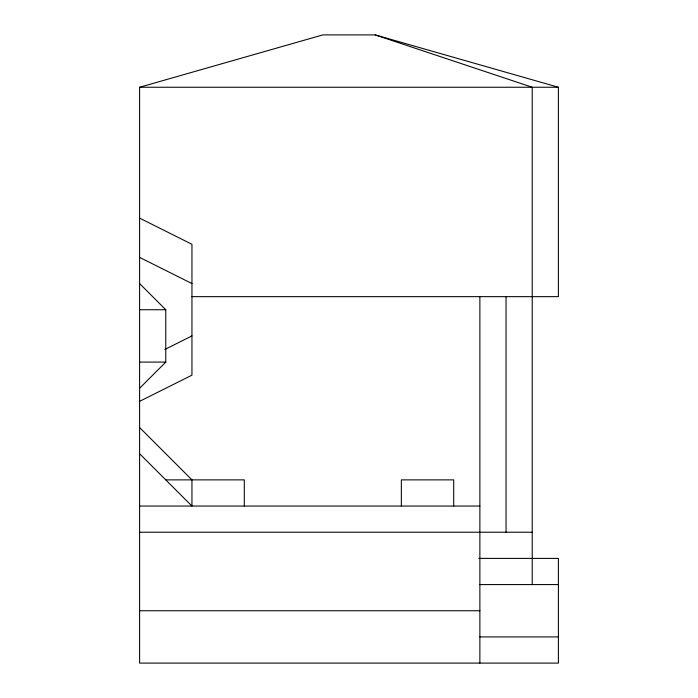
<?xml version="1.0" encoding="UTF-8"?>
<svg xmlns="http://www.w3.org/2000/svg" width="698" height="698" viewBox="0 0 698 698"><rect width="100%" height="100%" fill="white"/><g stroke="black" fill="none" stroke-linecap="round" stroke-linejoin="round"><path stroke-width="1.05" d="M139.6 388.263L165.775 362.088L165.775 309.738L139.6 283.562M164.807 349.489L191.95 335.913M139.6 401.35L191.95 375.175L191.95 244.3L139.6 218.125M478.784 558.4L558.4 558.4L558.4 663.1L139.6 663.1L139.6 87.25L322.825 34.9L375.175 34.9L558.4 87.25L558.4 296.65L191.95 296.65M139.6 87.25L558.4 87.25M139.6 309.738L165.775 309.738M139.6 362.088L165.775 362.088M165.775 479.875L244.3 479.875L244.3 506.05M139.6 506.05L479.875 506.05M139.6 532.225L532.225 532.225M479.875 584.575L558.4 584.575M139.6 610.75L479.875 610.75M479.875 636.925L558.4 636.925M375.175 34.9L532.225 87.25L532.225 584.575M139.6 257.387L191.95 283.562M139.6 427.525L191.95 479.875L191.95 506.05L139.6 453.7M506.05 296.65L506.05 532.225M479.875 296.65L479.875 663.1M453.7 506.05L453.7 479.875L401.35 479.875L401.35 506.05"/></g></svg>
